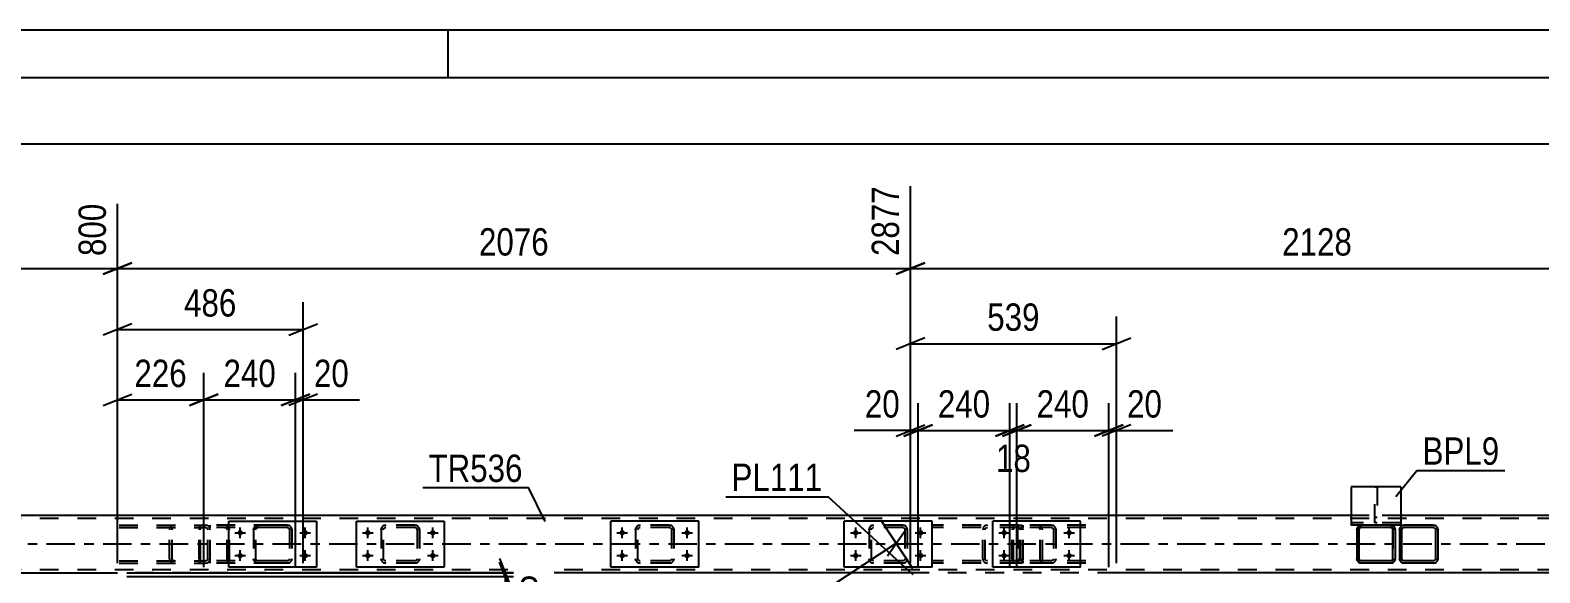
# Model space of a CAD drawing. Header units: millimetres. Extents: x -858 to 331, y -869 to -28.
# Drawn here: x -762.3 to -604.3, y -84.4 to -27.6 of the extents above; entities that cross this region are included whole.
import ezdxf

# ---------------------------------------------------------------- set-up
doc = ezdxf.new("R2010")
doc.units = ezdxf.units.MM
doc.linetypes.add('DXK_LINE_DOT2', pattern=[3.9198, 1.9599, -1.9599])
doc.linetypes.add('DXK_LINE_DOT3', pattern=[5.9187, 2.979, -0.9799, 0.9799, -0.9799])
doc.styles.add('Arial Narrow', font='ARIALN.TTF', dxfattribs={"height": 0.2})

# ---------------------------------------------------------------- blocks, each defined once
blk = doc.blocks.new('Unknown-570393797-1134')
at = {"color": 5, "linetype": 'Continuous'}
for p, q in [((331.43, -27.58), (-857.57, -27.58)), ((-718.57, -32.58), (-718.57, -27.58)), ((326.43, -32.58), (-852.57, -32.58))]:
    blk.add_line(p, q, dxfattribs=at)
blk = doc.blocks.new('Part-570393797-2630 - 2628')
at = {"color": 2, "linetype": 'Continuous'}
for p, q in [((-741.56, -83.81), (-741.56, -79.01)), ((-741.56, -79.01), (-732.36, -79.01)), ((-732.36, -79.01), (-732.36, -83.81)), ((-732.36, -83.81), (-741.56, -83.81))]:
    blk.add_line(p, q, dxfattribs=at)
blk = doc.blocks.new('Part-570393797-2649 - 2628')
at = {"color": 7, "linetype": 'DXK_LINE_DOT2'}
for p, q in [((-738.96, -79.89), (-738.93, -79.7)), ((-738.93, -79.7), (-738.96, -79.89)), ((-738.96, -79.89), (-738.96, -82.93)), ((-738.72, -79.89), (-738.71, -79.8)), ((-738.72, -82.93), (-738.72, -79.89)), ((-738.71, -79.8), (-738.65, -79.72)), ((-738.67, -79.44), (-738.48, -79.41)), ((-738.48, -79.41), (-738.67, -79.44)), ((-738.65, -79.72), (-738.58, -79.67)), ((-738.58, -79.67), (-738.48, -79.65)), ((-735.44, -79.41), (-738.48, -79.41)), ((-735.44, -79.65), (-738.48, -79.65)), ((-735.44, -79.41), (-735.26, -79.44)), ((-735.26, -79.44), (-735.44, -79.41)), ((-735.44, -79.65), (-735.35, -79.67)), ((-735.35, -79.67), (-735.27, -79.72)), ((-735.27, -79.72), (-735.22, -79.8)), ((-735.22, -79.8), (-735.2, -79.89)), ((-735.2, -79.89), (-735.2, -82.93)), ((-735, -79.7), (-734.96, -79.89)), ((-734.96, -79.89), (-735, -79.7)), ((-734.96, -79.89), (-734.96, -82.93)), ((-738.93, -83.11), (-738.96, -82.93)), ((-738.96, -82.93), (-738.93, -83.11)), ((-738.71, -83.02), (-738.72, -82.93)), ((-738.65, -83.1), (-738.71, -83.02)), ((-738.48, -83.41), (-738.67, -83.37)), ((-738.67, -83.37), (-738.48, -83.41)), ((-738.58, -83.15), (-738.65, -83.1)), ((-738.48, -83.17), (-738.58, -83.15)), ((-735.44, -83.17), (-738.48, -83.17)), ((-735.44, -83.41), (-738.48, -83.41)), ((-735.35, -83.15), (-735.44, -83.17)), ((-735.26, -83.37), (-735.44, -83.41)), ((-735.44, -83.41), (-735.26, -83.37)), ((-735.27, -83.1), (-735.35, -83.15)), ((-735.22, -83.02), (-735.27, -83.1)), ((-735.2, -82.93), (-735.22, -83.02)), ((-734.96, -82.93), (-735, -83.11)), ((-735, -83.11), (-734.96, -82.93))]:
    blk.add_line(p, q, dxfattribs=at)
at = {"color": 7, "linetype": 'DXK_LINE_DOT3'}
blk.add_line((-736.96, -81.41), (-736.96, -81.41), dxfattribs=at)
at = {"color": 7, "linetype": 'DXK_LINE_DOT2'}
for centre, start, end in [((-738.48, -79.89), 112.5, 157.5), ((-738.48, -79.89), 112.5, 157.5), ((-735.44, -79.89), 22.5, 67.5), ((-735.44, -79.89), 22.5, 67.5), ((-738.48, -82.93), 202.5, 247.5), ((-738.48, -82.93), 202.5, 247.5), ((-735.44, -82.93), 292.5, 337.5), ((-735.44, -82.93), 292.5, 337.5)]:
    blk.add_arc(centre, 0.48, start, end, dxfattribs=at)
blk = doc.blocks.new('Part-570393797-2714 - 2628')
at = {"color": 2, "linetype": 'Continuous'}
for p, q in [((-652.37, -79.01), (-661.57, -79.01)), ((-661.57, -83.81), (-661.57, -79.01)), ((-652.37, -83.81), (-652.37, -79.01)), ((-652.37, -83.81), (-661.57, -83.81))]:
    blk.add_line(p, q, dxfattribs=at)
blk = doc.blocks.new('Part-570393797-2671 - 2628')
at = {"color": 7, "linetype": 'DXK_LINE_DOT2'}
for p, q in [((-674.52, -79.89), (-674.48, -79.7)), ((-674.48, -79.7), (-674.52, -79.89)), ((-674.52, -79.89), (-674.52, -82.93)), ((-674.28, -79.89), (-674.26, -79.79)), ((-674.28, -82.93), (-674.28, -79.89)), ((-674.26, -79.79), (-674.21, -79.72)), ((-674.22, -79.44), (-674.04, -79.41)), ((-674.04, -79.41), (-674.22, -79.44)), ((-674.21, -79.72), (-674.13, -79.66)), ((-674.13, -79.66), (-674.04, -79.65)), ((-671, -79.41), (-674.04, -79.41)), ((-671, -79.65), (-674.04, -79.65)), ((-671, -79.41), (-670.82, -79.44)), ((-670.82, -79.44), (-671, -79.41)), ((-671, -79.65), (-670.91, -79.66)), ((-670.91, -79.66), (-670.83, -79.72)), ((-670.83, -79.72), (-670.78, -79.79)), ((-670.78, -79.79), (-670.76, -79.89)), ((-670.76, -79.89), (-670.76, -82.93)), ((-670.56, -79.7), (-670.52, -79.89)), ((-670.52, -79.89), (-670.56, -79.7)), ((-670.52, -79.89), (-670.52, -82.93)), ((-674.48, -83.11), (-674.52, -82.93)), ((-674.52, -82.93), (-674.48, -83.11)), ((-674.26, -83.02), (-674.28, -82.93)), ((-674.21, -83.1), (-674.26, -83.02)), ((-674.04, -83.41), (-674.22, -83.37)), ((-674.22, -83.37), (-674.04, -83.41)), ((-674.13, -83.15), (-674.21, -83.1)), ((-674.04, -83.17), (-674.13, -83.15)), ((-671, -83.17), (-674.04, -83.17)), ((-671, -83.41), (-674.04, -83.41)), ((-670.91, -83.15), (-671, -83.17)), ((-670.82, -83.37), (-671, -83.41)), ((-671, -83.41), (-670.82, -83.37)), ((-670.83, -83.1), (-670.91, -83.15)), ((-670.78, -83.02), (-670.83, -83.1)), ((-670.76, -82.93), (-670.78, -83.02)), ((-670.52, -82.93), (-670.56, -83.11)), ((-670.56, -83.11), (-670.52, -82.93))]:
    blk.add_line(p, q, dxfattribs=at)
at = {"color": 7, "linetype": 'DXK_LINE_DOT3'}
blk.add_line((-672.52, -81.41), (-672.52, -81.41), dxfattribs=at)
at = {"color": 7, "linetype": 'DXK_LINE_DOT2'}
for centre, start, end in [((-674.04, -79.89), 112.5, 157.5), ((-674.04, -79.89), 112.5, 157.5), ((-671, -79.89), 22.5, 67.5), ((-671, -79.89), 22.5, 67.5), ((-674.04, -82.93), 202.5, 247.5), ((-674.04, -82.93), 202.5, 247.5), ((-671, -82.93), 292.5, 337.5), ((-671, -82.93), 292.5, 337.5)]:
    blk.add_arc(centre, 0.48, start, end, dxfattribs=at)
blk = doc.blocks.new('Bolt-570393797-2677 - 2628')
at = {"linetype": 'Continuous'}
for points in [[(-740.36, -79.93, -1), (-740.36, -80.49, -1)], [(-733.56, -79.93, -1), (-733.56, -80.49, -1)], [(-740.36, -82.33, -1), (-740.36, -82.89, -1)], [(-733.56, -82.33, -1), (-733.56, -82.89, -1)]]:
    blk.add_hatch(color=1, dxfattribs=at).paths.add_polyline_path(points)
at = {"color": 1, "linetype": 'Continuous'}
for p, q in [((-740.92, -80.21), (-739.8, -80.21)), ((-740.36, -80.77), (-740.36, -79.65)), ((-734.12, -80.21), (-733, -80.21)), ((-733.56, -80.77), (-733.56, -79.65)), ((-740.36, -83.17), (-740.36, -82.05)), ((-733.56, -83.17), (-733.56, -82.05)), ((-740.92, -82.61), (-739.8, -82.61)), ((-734.12, -82.61), (-733, -82.61))]:
    blk.add_line(p, q, dxfattribs=at)
blk = doc.blocks.new('Bolt-570393797-2684 - 2628')
at = {"linetype": 'Continuous'}
for points in [[(-700.36, -79.93, -1), (-700.36, -80.49, -1)], [(-693.56, -79.93, -1), (-693.56, -80.49, -1)], [(-700.36, -82.33, -1), (-700.36, -82.89, -1)], [(-693.56, -82.33, -1), (-693.56, -82.89, -1)]]:
    blk.add_hatch(color=1, dxfattribs=at).paths.add_polyline_path(points)
at = {"color": 1, "linetype": 'Continuous'}
for p, q in [((-700.92, -80.21), (-699.8, -80.21)), ((-700.36, -80.77), (-700.36, -79.65)), ((-694.12, -80.21), (-693, -80.21)), ((-693.56, -80.77), (-693.56, -79.65)), ((-700.36, -83.17), (-700.36, -82.05)), ((-693.56, -83.17), (-693.56, -82.05)), ((-700.92, -82.61), (-699.8, -82.61)), ((-694.12, -82.61), (-693, -82.61))]:
    blk.add_line(p, q, dxfattribs=at)
blk = doc.blocks.new('Bolt-570393797-2723 - 2628')
at = {"linetype": 'Continuous'}
for points in [[(-675.92, -79.93, -1), (-675.92, -80.49, -1)], [(-669.12, -79.93, -1), (-669.12, -80.49, -1)], [(-675.92, -82.33, -1), (-675.92, -82.89, -1)], [(-669.12, -82.33, -1), (-669.12, -82.89, -1)]]:
    blk.add_hatch(color=1, dxfattribs=at).paths.add_polyline_path(points)
at = {"color": 1, "linetype": 'Continuous'}
for p, q in [((-676.48, -80.21), (-675.36, -80.21)), ((-675.92, -80.77), (-675.92, -79.65)), ((-669.68, -80.21), (-668.56, -80.21)), ((-669.12, -80.77), (-669.12, -79.65)), ((-675.92, -83.17), (-675.92, -82.05)), ((-669.12, -83.17), (-669.12, -82.05)), ((-676.48, -82.61), (-675.36, -82.61)), ((-669.68, -82.61), (-668.56, -82.61))]:
    blk.add_line(p, q, dxfattribs=at)
blk = doc.blocks.new('Part-570393797-2738 - 2628')
at = {"color": 7, "linetype": 'DXK_LINE_DOT2'}
for p, q in [((-124.36, -78.73), (-785.24, -78.73)), ((-124.36, -78.41), (-777.28, -78.41)), ((-618.84, -78.41), (-624.04, -78.41)), ((-124.36, -84.09), (-785.24, -84.09)), ((-733.77, -84.41), (-753.22, -84.41)), ((-648.63, -84.41), (-670.18, -84.41))]:
    blk.add_line(p, q, dxfattribs=at)
at = {"color": 2, "linetype": 'Continuous'}
for p, q in [((-624.04, -78.41), (-772.08, -78.41)), ((-419.72, -78.41), (-618.84, -78.41)), ((-781.24, -84.41), (-753.22, -84.41)), ((-670.18, -84.41), (-733.77, -84.41)), ((-585.04, -84.41), (-648.63, -84.41))]:
    blk.add_line(p, q, dxfattribs=at)
at = {"color": 7, "linetype": 'DXK_LINE_DOT3'}
blk.add_line((-124.36, -81.41), (-785.24, -81.41), dxfattribs=at)
blk = doc.blocks.new('Part-570393797-2762 - 2628')
at = {"color": 7, "linetype": 'DXK_LINE_DOT2'}
for p, q in [((-753.03, -79.41), (-744.01, -79.41)), ((-753.03, -79.65), (-744.01, -79.65)), ((-747.72, -79.7), (-747.76, -79.89)), ((-747.76, -82.93), (-747.76, -79.89)), ((-747.5, -79.89), (-747.48, -79.8)), ((-747.5, -82.93), (-747.5, -79.89)), ((-747.48, -79.8), (-747.43, -79.72)), ((-747.25, -79.41), (-747.44, -79.44)), ((-747.43, -79.72), (-747.35, -79.67)), ((-747.35, -79.67), (-747.25, -79.65)), ((-743.82, -79.44), (-744.01, -79.41)), ((-744.01, -79.65), (-743.92, -79.67)), ((-743.92, -79.67), (-743.83, -79.72)), ((-743.83, -79.72), (-743.78, -79.8)), ((-743.78, -79.8), (-743.76, -79.89)), ((-743.76, -82.93), (-743.76, -79.89)), ((-743.5, -79.89), (-743.54, -79.7)), ((-743.5, -82.93), (-743.5, -79.89)), ((-753.03, -83.17), (-744.01, -83.17)), ((-753.03, -83.41), (-744.01, -83.41)), ((-747.76, -82.93), (-747.72, -83.11)), ((-747.48, -83.02), (-747.5, -82.93)), ((-747.43, -83.1), (-747.48, -83.02)), ((-747.44, -83.37), (-747.25, -83.41)), ((-747.35, -83.15), (-747.43, -83.1)), ((-747.25, -83.17), (-747.35, -83.15)), ((-743.92, -83.15), (-744.01, -83.17)), ((-744.01, -83.41), (-743.82, -83.37)), ((-743.83, -83.1), (-743.92, -83.15)), ((-743.78, -83.02), (-743.83, -83.1)), ((-743.76, -82.93), (-743.78, -83.02)), ((-743.54, -83.11), (-743.5, -82.93))]:
    blk.add_line(p, q, dxfattribs=at)
for centre, start, end in [((-747.27, -79.91), 110.7583, 155.68), ((-743.99, -79.91), 24.32, 69.2417), ((-747.27, -82.91), 204.32, 249.2417), ((-743.99, -82.91), 290.7583, 335.68)]:
    blk.add_arc(centre, 0.496, start, end, dxfattribs=at)
blk = doc.blocks.new('Part-570393797-2794 - 2628')
at = {"color": 2, "linetype": 'Continuous'}
for p, q in [((-619.68, -79.65), (-623.2, -79.65)), ((-623.2, -83.17), (-623.2, -79.65)), ((-619.68, -83.17), (-619.68, -79.65)), ((-619.68, -83.17), (-623.2, -83.17))]:
    blk.add_line(p, q, dxfattribs=at)
blk = doc.blocks.new('Part-570393797-2798 - 2628')
at = {"color": 2, "linetype": 'Continuous'}
for p, q in [((-692.36, -79.01), (-701.56, -79.01)), ((-701.56, -83.81), (-701.56, -79.01)), ((-692.36, -83.81), (-692.36, -79.01)), ((-692.36, -83.81), (-701.56, -83.81))]:
    blk.add_line(p, q, dxfattribs=at)
blk = doc.blocks.new('Part-570393797-2803 - 2628')
at = {"color": 2, "linetype": 'Continuous'}
for p, q in [((-618.84, -75.41), (-624.04, -75.41)), ((-624.04, -75.41), (-624.04, -79.41)), ((-618.84, -75.41), (-618.84, -79.41)), ((-622.96, -79.41), (-624.04, -79.41)), ((-618.84, -79.41), (-619.92, -79.41)), ((-618.84, -79.41), (-618.84, -79.41))]:
    blk.add_line(p, q, dxfattribs=at)
at = {"color": 7, "linetype": 'DXK_LINE_DOT2'}
for p, q in [((-618.84, -79.17), (-624.04, -79.17)), ((-624.04, -79.17), (-624.04, -79.18)), ((-624.04, -79.18), (-624.04, -79.39)), ((-624.04, -79.41), (-624.04, -79.39)), ((-619.92, -79.41), (-622.96, -79.41)), ((-618.84, -79.17), (-618.84, -79.17)), ((-618.84, -79.17), (-618.84, -79.39)), ((-618.84, -79.41), (-618.84, -79.39)), ((-618.84, -79.41), (-618.84, -79.41))]:
    blk.add_line(p, q, dxfattribs=at)
blk = doc.blocks.new('Part-570393797-2831 - 2628')
at = {"color": 7, "linetype": 'DXK_LINE_DOT2'}
for p, q in [((-621.56, -79.17), (-621.56, -75.41)), ((-621.56, -75.41), (-621.32, -75.41)), ((-621.32, -75.41), (-621.32, -79.17)), ((-621.56, -78.57), (-621.32, -78.57)), ((-621.32, -79.17), (-621.56, -79.17))]:
    blk.add_line(p, q, dxfattribs=at)
blk = doc.blocks.new('Part-570393797-2843 - 2628')
at = {"color": 7, "linetype": 'DXK_LINE_DOT2'}
for p, q in [((-658.88, -79.41), (-667.89, -79.41)), ((-658.88, -79.65), (-667.89, -79.65)), ((-662.59, -79.7), (-662.62, -79.89)), ((-662.62, -82.93), (-662.62, -79.89)), ((-662.37, -79.89), (-662.35, -79.8)), ((-662.37, -82.93), (-662.37, -79.89)), ((-662.35, -79.8), (-662.29, -79.72)), ((-662.11, -79.41), (-662.31, -79.44)), ((-662.29, -79.72), (-662.21, -79.67)), ((-662.21, -79.67), (-662.11, -79.65)), ((-658.68, -79.44), (-658.88, -79.41)), ((-658.88, -79.65), (-658.78, -79.67)), ((-658.78, -79.67), (-658.7, -79.72)), ((-658.7, -79.72), (-658.64, -79.8)), ((-658.64, -79.8), (-658.62, -79.89)), ((-658.62, -82.93), (-658.62, -79.89)), ((-658.37, -79.89), (-658.41, -79.7)), ((-658.37, -82.93), (-658.37, -79.89)), ((-658.88, -83.17), (-667.89, -83.17)), ((-658.88, -83.41), (-667.89, -83.41)), ((-662.62, -82.93), (-662.59, -83.11)), ((-662.35, -83.02), (-662.37, -82.93)), ((-662.29, -83.1), (-662.35, -83.02)), ((-662.31, -83.37), (-662.11, -83.41)), ((-662.21, -83.15), (-662.29, -83.1)), ((-662.11, -83.17), (-662.21, -83.15)), ((-658.78, -83.15), (-658.88, -83.17)), ((-658.88, -83.41), (-658.68, -83.37)), ((-658.7, -83.1), (-658.78, -83.15)), ((-658.64, -83.02), (-658.7, -83.1)), ((-658.62, -82.93), (-658.64, -83.02)), ((-658.41, -83.11), (-658.37, -82.93))]:
    blk.add_line(p, q, dxfattribs=at)
for centre, start, end in [((-662.13, -79.91), 110.7583, 155.68), ((-658.86, -79.91), 24.32, 69.2417), ((-662.13, -82.91), 204.32, 249.2417), ((-658.86, -82.91), 290.7583, 335.68)]:
    blk.add_arc(centre, 0.496, start, end, dxfattribs=at)
blk = doc.blocks.new('Part-570393797-3244 - 2628')
at = {"color": 7, "linetype": 'DXK_LINE_DOT2'}
for p, q in [((-698.96, -79.89), (-698.93, -79.7)), ((-698.93, -79.7), (-698.96, -79.89)), ((-698.96, -79.89), (-698.96, -82.93)), ((-698.72, -79.89), (-698.71, -79.8)), ((-698.72, -82.93), (-698.72, -79.89)), ((-698.71, -79.8), (-698.65, -79.72)), ((-698.67, -79.44), (-698.48, -79.41)), ((-698.48, -79.41), (-698.67, -79.44)), ((-698.65, -79.72), (-698.58, -79.67)), ((-698.58, -79.67), (-698.48, -79.65)), ((-695.44, -79.41), (-698.48, -79.41)), ((-695.44, -79.65), (-698.48, -79.65)), ((-695.44, -79.41), (-695.26, -79.44)), ((-695.26, -79.44), (-695.44, -79.41)), ((-695.44, -79.65), (-695.35, -79.67)), ((-695.35, -79.67), (-695.27, -79.72)), ((-695.27, -79.72), (-695.22, -79.8)), ((-695.22, -79.8), (-695.2, -79.89)), ((-695.2, -79.89), (-695.2, -82.93)), ((-695, -79.7), (-694.96, -79.89)), ((-694.96, -79.89), (-695, -79.7)), ((-694.96, -79.89), (-694.96, -82.93)), ((-698.93, -83.11), (-698.96, -82.93)), ((-698.96, -82.93), (-698.93, -83.11)), ((-698.71, -83.02), (-698.72, -82.93)), ((-698.65, -83.1), (-698.71, -83.02)), ((-698.48, -83.41), (-698.67, -83.37)), ((-698.67, -83.37), (-698.48, -83.41)), ((-698.58, -83.15), (-698.65, -83.1)), ((-698.48, -83.17), (-698.58, -83.15)), ((-695.44, -83.17), (-698.48, -83.17)), ((-695.44, -83.41), (-698.48, -83.41)), ((-695.35, -83.15), (-695.44, -83.17)), ((-695.26, -83.37), (-695.44, -83.41)), ((-695.44, -83.41), (-695.26, -83.37)), ((-695.27, -83.1), (-695.35, -83.15)), ((-695.22, -83.02), (-695.27, -83.1)), ((-695.2, -82.93), (-695.22, -83.02)), ((-694.96, -82.93), (-695, -83.11)), ((-695, -83.11), (-694.96, -82.93))]:
    blk.add_line(p, q, dxfattribs=at)
for centre, start, end in [((-698.48, -79.89), 112.5, 157.5), ((-698.48, -79.89), 112.5, 157.5), ((-695.44, -79.89), 22.5, 67.5), ((-695.44, -79.89), 22.5, 67.5), ((-698.48, -82.93), 202.5, 247.5), ((-698.48, -82.93), 202.5, 247.5), ((-695.44, -82.93), 292.5, 337.5), ((-695.44, -82.93), 292.5, 337.5)]:
    blk.add_arc(centre, 0.48, start, end, dxfattribs=at)
blk = doc.blocks.new('Part-570393797-2855 - 2628')
at = {"color": 2, "linetype": 'Continuous'}
for p, q in [((-728.2, -83.81), (-728.2, -79.01)), ((-728.2, -79.01), (-719, -79.01)), ((-719, -79.01), (-719, -83.81)), ((-719, -83.81), (-728.2, -83.81))]:
    blk.add_line(p, q, dxfattribs=at)
blk = doc.blocks.new('Part-570393797-3270 - 2628')
at = {"color": 7, "linetype": 'DXK_LINE_DOT2'}
for p, q in [((-725.6, -79.89), (-725.56, -79.7)), ((-725.56, -79.7), (-725.6, -79.89)), ((-725.6, -79.89), (-725.6, -82.93)), ((-725.36, -79.89), (-725.34, -79.79)), ((-725.36, -82.93), (-725.36, -79.89)), ((-725.34, -79.79), (-725.29, -79.72)), ((-725.3, -79.44), (-725.12, -79.41)), ((-725.12, -79.41), (-725.3, -79.44)), ((-725.29, -79.72), (-725.21, -79.66)), ((-725.21, -79.66), (-725.12, -79.65)), ((-722.08, -79.41), (-725.12, -79.41)), ((-722.08, -79.65), (-725.12, -79.65)), ((-722.08, -79.41), (-721.9, -79.44)), ((-721.9, -79.44), (-722.08, -79.41)), ((-722.08, -79.65), (-721.99, -79.66)), ((-721.99, -79.66), (-721.91, -79.72)), ((-721.91, -79.72), (-721.86, -79.79)), ((-721.86, -79.79), (-721.84, -79.89)), ((-721.84, -79.89), (-721.84, -82.93)), ((-721.64, -79.7), (-721.6, -79.89)), ((-721.6, -79.89), (-721.64, -79.7)), ((-721.6, -79.89), (-721.6, -82.93)), ((-725.56, -83.11), (-725.6, -82.93)), ((-725.6, -82.93), (-725.56, -83.11)), ((-725.34, -83.02), (-725.36, -82.93)), ((-725.29, -83.1), (-725.34, -83.02)), ((-725.12, -83.41), (-725.3, -83.37)), ((-725.3, -83.37), (-725.12, -83.41)), ((-725.21, -83.15), (-725.29, -83.1)), ((-725.12, -83.17), (-725.21, -83.15)), ((-722.08, -83.17), (-725.12, -83.17)), ((-722.08, -83.41), (-725.12, -83.41)), ((-721.99, -83.15), (-722.08, -83.17)), ((-721.9, -83.37), (-722.08, -83.41)), ((-722.08, -83.41), (-721.9, -83.37)), ((-721.91, -83.1), (-721.99, -83.15)), ((-721.86, -83.02), (-721.91, -83.1)), ((-721.84, -82.93), (-721.86, -83.02)), ((-721.6, -82.93), (-721.64, -83.11)), ((-721.64, -83.11), (-721.6, -82.93))]:
    blk.add_line(p, q, dxfattribs=at)
for centre, start, end in [((-725.12, -79.89), 112.5, 157.5), ((-725.12, -79.89), 112.5, 157.5), ((-722.08, -79.89), 22.5, 67.5), ((-722.08, -79.89), 22.5, 67.5), ((-725.12, -82.93), 202.5, 247.5), ((-725.12, -82.93), 202.5, 247.5), ((-722.08, -82.93), 292.5, 337.5), ((-722.08, -82.93), 292.5, 337.5)]:
    blk.add_arc(centre, 0.48, start, end, dxfattribs=at)
blk = doc.blocks.new('Bolt-570393797-2936 - 2628')
at = {"linetype": 'Continuous'}
for points in [[(-727, -79.93, -1), (-727, -80.49, -1)], [(-720.2, -79.93, -1), (-720.2, -80.49, -1)], [(-727, -82.33, -1), (-727, -82.89, -1)], [(-720.2, -82.33, -1), (-720.2, -82.89, -1)]]:
    blk.add_hatch(color=1, dxfattribs=at).paths.add_polyline_path(points)
at = {"color": 1, "linetype": 'Continuous'}
for p, q in [((-727.56, -80.21), (-726.44, -80.21)), ((-727, -80.77), (-727, -79.65)), ((-720.76, -80.21), (-719.64, -80.21)), ((-720.2, -80.77), (-720.2, -79.65)), ((-727, -83.17), (-727, -82.05)), ((-720.2, -83.17), (-720.2, -82.05)), ((-727.56, -82.61), (-726.44, -82.61)), ((-720.76, -82.61), (-719.64, -82.61))]:
    blk.add_line(p, q, dxfattribs=at)
blk = doc.blocks.new('Bolt-570393797-2955 - 2628')
at = {"linetype": 'Continuous'}
for points in [[(-660.37, -79.93, -1), (-660.37, -80.49, -1)], [(-653.57, -79.93, -1), (-653.57, -80.49, -1)], [(-660.37, -82.33, -1), (-660.37, -82.89, -1)], [(-653.57, -82.33, -1), (-653.57, -82.89, -1)]]:
    blk.add_hatch(color=1, dxfattribs=at).paths.add_polyline_path(points)
at = {"color": 1, "linetype": 'Continuous'}
for p, q in [((-660.93, -80.21), (-659.81, -80.21)), ((-660.37, -80.77), (-660.37, -79.65)), ((-654.13, -80.21), (-653.01, -80.21)), ((-653.57, -80.77), (-653.57, -79.65)), ((-660.37, -83.17), (-660.37, -82.05)), ((-653.57, -83.17), (-653.57, -82.05)), ((-660.93, -82.61), (-659.81, -82.61)), ((-654.13, -82.61), (-653.01, -82.61))]:
    blk.add_line(p, q, dxfattribs=at)
blk = doc.blocks.new('Part-570393797-3000 - 2628')
at = {"color": 2, "linetype": 'Continuous'}
for p, q in [((-667.92, -79.01), (-677.12, -79.01)), ((-677.12, -83.81), (-677.12, -79.01)), ((-667.92, -83.81), (-667.92, -79.01)), ((-667.92, -83.81), (-677.12, -83.81))]:
    blk.add_line(p, q, dxfattribs=at)
blk = doc.blocks.new('Part-570393797-3070 - 2628')
at = {"color": 7, "linetype": 'DXK_LINE_DOT2'}
for p, q in [((-744.65, -79.7), (-744.67, -79.89)), ((-744.67, -82.93), (-744.67, -79.89)), ((-744.59, -79.55), (-744.65, -79.7)), ((-744.5, -79.44), (-744.59, -79.55)), ((-744.53, -79.89), (-744.52, -79.8)), ((-744.53, -82.93), (-744.53, -79.89)), ((-744.52, -79.8), (-744.5, -79.72)), ((-744.4, -79.41), (-744.5, -79.44)), ((-744.5, -79.72), (-744.45, -79.67)), ((-744.45, -79.67), (-744.4, -79.65)), ((-736.96, -79.41), (-744.4, -79.41)), ((-736.96, -79.65), (-744.4, -79.65)), ((-743.5, -79.65), (-743.5, -79.41)), ((-741.8, -79.44), (-741.99, -79.41)), ((-741.99, -79.65), (-741.9, -79.67)), ((-741.9, -79.67), (-741.81, -79.72)), ((-741.81, -79.72), (-741.76, -79.8)), ((-741.76, -79.8), (-741.74, -79.89)), ((-741.74, -82.93), (-741.74, -79.89)), ((-741.49, -79.89), (-741.53, -79.7)), ((-741.49, -82.93), (-741.49, -79.89)), ((-744.67, -82.93), (-744.65, -83.11)), ((-744.65, -83.11), (-744.59, -83.27)), ((-744.59, -83.27), (-744.5, -83.37)), ((-744.52, -83.02), (-744.53, -82.93)), ((-744.5, -83.1), (-744.52, -83.02)), ((-744.45, -83.15), (-744.5, -83.1)), ((-744.5, -83.37), (-744.4, -83.41)), ((-744.4, -83.17), (-744.45, -83.15)), ((-736.96, -83.17), (-744.4, -83.17)), ((-736.96, -83.41), (-744.4, -83.41)), ((-743.5, -83.41), (-743.5, -83.17)), ((-741.9, -83.15), (-741.99, -83.17)), ((-741.99, -83.41), (-741.8, -83.37)), ((-741.81, -83.1), (-741.9, -83.15)), ((-741.76, -83.02), (-741.81, -83.1)), ((-741.74, -82.93), (-741.76, -83.02)), ((-741.53, -83.11), (-741.49, -82.93))]:
    blk.add_line(p, q, dxfattribs=at)
for centre, start, end in [((-741.98, -79.9), 23.8951, 68.8487), ((-741.98, -82.91), 291.1513, 336.1049)]:
    blk.add_arc(centre, 0.492, start, end, dxfattribs=at)
blk = doc.blocks.new('Part-570393797-3181 - 2628')
at = {"color": 7, "linetype": 'DXK_LINE_DOT2'}
for p, q in [((-659.51, -79.7), (-659.53, -79.89)), ((-659.53, -82.93), (-659.53, -79.89)), ((-659.46, -79.55), (-659.51, -79.7)), ((-659.37, -79.44), (-659.46, -79.55)), ((-659.4, -79.89), (-659.39, -79.8)), ((-659.4, -82.93), (-659.4, -79.89)), ((-659.39, -79.8), (-659.36, -79.72)), ((-659.27, -79.41), (-659.37, -79.44)), ((-659.36, -79.72), (-659.32, -79.67)), ((-659.32, -79.67), (-659.27, -79.65)), ((-651.82, -79.41), (-659.27, -79.41)), ((-651.82, -79.65), (-659.27, -79.65)), ((-658.37, -79.65), (-658.37, -79.41)), ((-656.67, -79.44), (-656.86, -79.41)), ((-656.86, -79.65), (-656.76, -79.67)), ((-656.76, -79.67), (-656.68, -79.72)), ((-656.68, -79.72), (-656.63, -79.8)), ((-656.63, -79.8), (-656.61, -79.89)), ((-656.61, -82.93), (-656.61, -79.89)), ((-656.36, -79.89), (-656.39, -79.7)), ((-656.36, -82.93), (-656.36, -79.89)), ((-659.53, -82.93), (-659.51, -83.11)), ((-659.51, -83.11), (-659.46, -83.27)), ((-659.46, -83.27), (-659.37, -83.37)), ((-659.39, -83.02), (-659.4, -82.93)), ((-659.36, -83.1), (-659.39, -83.02)), ((-659.37, -83.37), (-659.27, -83.41)), ((-659.32, -83.15), (-659.36, -83.1)), ((-659.27, -83.17), (-659.32, -83.15)), ((-651.82, -83.17), (-659.27, -83.17)), ((-651.82, -83.41), (-659.27, -83.41)), ((-658.37, -83.41), (-658.37, -83.17)), ((-656.76, -83.15), (-656.86, -83.17)), ((-656.86, -83.41), (-656.67, -83.37)), ((-656.68, -83.1), (-656.76, -83.15)), ((-656.63, -83.02), (-656.68, -83.1)), ((-656.61, -82.93), (-656.63, -83.02)), ((-656.39, -83.11), (-656.36, -82.93))]:
    blk.add_line(p, q, dxfattribs=at)
for centre, start, end in [((-656.84, -79.9), 23.8951, 68.8487), ((-656.84, -82.91), 291.1513, 336.1049)]:
    blk.add_arc(centre, 0.492, start, end, dxfattribs=at)
blk = doc.blocks.new('Part-570393797-3182 - 2628')
at = {"color": 2, "linetype": 'Continuous'}
for p, q in [((-618.93, -79.7), (-618.97, -79.89)), ((-618.97, -79.89), (-618.97, -82.93)), ((-618.73, -79.89), (-618.71, -79.8)), ((-618.73, -82.93), (-618.73, -79.89)), ((-618.71, -79.8), (-618.66, -79.72)), ((-618.49, -79.41), (-618.67, -79.44)), ((-618.66, -79.72), (-618.58, -79.67)), ((-618.58, -79.67), (-618.49, -79.65)), ((-615.45, -79.41), (-618.49, -79.41)), ((-615.45, -79.65), (-618.49, -79.65)), ((-615.27, -79.44), (-615.45, -79.41)), ((-615.45, -79.65), (-615.36, -79.67)), ((-615.36, -79.67), (-615.28, -79.72)), ((-615.28, -79.72), (-615.23, -79.8)), ((-615.23, -79.8), (-615.21, -79.89)), ((-615.21, -79.89), (-615.21, -82.93)), ((-614.97, -79.89), (-615.01, -79.7)), ((-614.97, -79.89), (-614.97, -82.93)), ((-618.97, -82.93), (-618.93, -83.11)), ((-618.71, -83.02), (-618.73, -82.93)), ((-618.66, -83.1), (-618.71, -83.02)), ((-618.67, -83.37), (-618.49, -83.41)), ((-618.58, -83.15), (-618.66, -83.1)), ((-618.49, -83.17), (-618.58, -83.15)), ((-615.45, -83.17), (-618.49, -83.17)), ((-615.45, -83.41), (-618.49, -83.41)), ((-615.36, -83.15), (-615.45, -83.17)), ((-615.45, -83.41), (-615.27, -83.37)), ((-615.28, -83.1), (-615.36, -83.15)), ((-615.23, -83.02), (-615.28, -83.1)), ((-615.21, -82.93), (-615.23, -83.02)), ((-615.01, -83.11), (-614.97, -82.93))]:
    blk.add_line(p, q, dxfattribs=at)
at = {"color": 7, "linetype": 'DXK_LINE_DOT2'}
for p, q in [((-618.97, -79.89), (-618.93, -79.7)), ((-618.67, -79.44), (-618.49, -79.41)), ((-615.45, -79.41), (-615.27, -79.44)), ((-615.01, -79.7), (-614.97, -79.89)), ((-618.93, -83.11), (-618.97, -82.93)), ((-618.49, -83.41), (-618.67, -83.37)), ((-615.27, -83.37), (-615.45, -83.41)), ((-614.97, -82.93), (-615.01, -83.11))]:
    blk.add_line(p, q, dxfattribs=at)
at = {"color": 7, "linetype": 'DXK_LINE_DOT3'}
blk.add_line((-616.97, -81.41), (-616.97, -81.41), dxfattribs=at)
at = {"color": 2, "linetype": 'Continuous'}
for centre, start, end in [((-618.49, -79.89), 112.5, 157.5), ((-615.45, -79.89), 22.5, 67.5), ((-618.49, -82.93), 202.5, 247.5), ((-615.45, -82.93), 292.5, 337.5)]:
    blk.add_arc(centre, 0.48, start, end, dxfattribs=at)
at = {"color": 7, "linetype": 'DXK_LINE_DOT2'}
for centre, start, end in [((-618.49, -79.89), 112.5, 157.5), ((-615.45, -79.89), 22.5, 67.5), ((-618.49, -82.93), 202.5, 247.5), ((-615.45, -82.93), 292.5, 337.5)]:
    blk.add_arc(centre, 0.48, start, end, dxfattribs=at)
blk = doc.blocks.new('Part-570393797-3199 - 2628')
at = {"color": 2, "linetype": 'Continuous'}
for p, q in [((-623.4, -79.7), (-623.44, -79.89)), ((-623.44, -79.89), (-623.44, -82.93)), ((-622.96, -79.41), (-623.14, -79.44)), ((-622.97, -79.65), (-622.96, -79.65)), ((-619.92, -79.41), (-622.96, -79.41)), ((-619.92, -79.65), (-622.96, -79.65)), ((-619.74, -79.44), (-619.92, -79.41)), ((-619.91, -79.65), (-619.92, -79.65)), ((-619.44, -79.89), (-619.48, -79.7)), ((-619.44, -79.89), (-619.44, -82.93)), ((-623.44, -82.93), (-623.4, -83.11)), ((-623.14, -83.37), (-622.96, -83.41)), ((-619.92, -83.41), (-622.96, -83.41)), ((-619.92, -83.41), (-619.74, -83.37)), ((-619.48, -83.11), (-619.44, -82.93))]:
    blk.add_line(p, q, dxfattribs=at)
at = {"color": 7, "linetype": 'DXK_LINE_DOT2'}
for p, q in [((-623.44, -79.89), (-623.4, -79.7)), ((-623.2, -79.89), (-623.18, -79.79)), ((-623.2, -82.93), (-623.2, -79.89)), ((-623.18, -79.79), (-623.13, -79.72)), ((-623.14, -79.44), (-622.96, -79.41)), ((-623.13, -79.72), (-623.05, -79.66)), ((-622.96, -79.65), (-623.05, -79.66)), ((-619.92, -79.41), (-619.74, -79.44)), ((-619.92, -79.65), (-619.83, -79.66)), ((-619.83, -79.66), (-619.75, -79.72)), ((-619.75, -79.72), (-619.7, -79.79)), ((-619.7, -79.79), (-619.68, -79.89)), ((-619.68, -79.89), (-619.68, -82.93)), ((-619.48, -79.7), (-619.44, -79.89)), ((-623.4, -83.11), (-623.44, -82.93)), ((-623.18, -83.02), (-623.2, -82.93)), ((-623.13, -83.1), (-623.18, -83.02)), ((-622.96, -83.41), (-623.14, -83.37)), ((-623.05, -83.15), (-623.13, -83.1)), ((-622.96, -83.17), (-623.05, -83.15)), ((-619.92, -83.17), (-622.96, -83.17)), ((-619.83, -83.15), (-619.92, -83.17)), ((-619.74, -83.37), (-619.92, -83.41)), ((-619.75, -83.1), (-619.83, -83.15)), ((-619.7, -83.02), (-619.75, -83.1)), ((-619.68, -82.93), (-619.7, -83.02)), ((-619.44, -82.93), (-619.48, -83.11))]:
    blk.add_line(p, q, dxfattribs=at)
at = {"color": 7, "linetype": 'DXK_LINE_DOT3'}
blk.add_line((-621.44, -81.41), (-621.44, -81.41), dxfattribs=at)
at = {"color": 2, "linetype": 'Continuous'}
for centre, start, end in [((-622.96, -79.89), 112.5, 157.5), ((-619.92, -79.89), 22.5, 67.5), ((-622.96, -82.93), 202.5, 247.5), ((-619.92, -82.93), 292.5, 337.5)]:
    blk.add_arc(centre, 0.48, start, end, dxfattribs=at)
at = {"color": 7, "linetype": 'DXK_LINE_DOT2'}
for centre, start, end in [((-622.96, -79.89), 112.5, 157.5), ((-619.92, -79.89), 22.5, 67.5), ((-622.96, -82.93), 202.5, 247.5), ((-619.92, -82.93), 292.5, 337.5)]:
    blk.add_arc(centre, 0.48, start, end, dxfattribs=at)
blk = doc.blocks.new('Part-570393797-3245 - 2628')
at = {"color": 7, "linetype": 'DXK_LINE_DOT2'}
for p, q in [((-658.97, -79.89), (-658.93, -79.7)), ((-658.93, -79.7), (-658.97, -79.89)), ((-658.97, -79.89), (-658.97, -82.93)), ((-658.73, -79.89), (-658.71, -79.8)), ((-658.73, -82.93), (-658.73, -79.89)), ((-658.71, -79.8), (-658.66, -79.72)), ((-658.67, -79.44), (-658.49, -79.41)), ((-658.49, -79.41), (-658.67, -79.44)), ((-658.66, -79.72), (-658.58, -79.67)), ((-658.58, -79.67), (-658.49, -79.65)), ((-655.45, -79.41), (-658.49, -79.41)), ((-655.45, -79.65), (-658.49, -79.65)), ((-655.45, -79.41), (-655.27, -79.44)), ((-655.27, -79.44), (-655.45, -79.41)), ((-655.45, -79.65), (-655.36, -79.67)), ((-655.36, -79.67), (-655.28, -79.72)), ((-655.28, -79.72), (-655.23, -79.8)), ((-655.23, -79.8), (-655.21, -79.89)), ((-655.21, -79.89), (-655.21, -82.93)), ((-655.01, -79.7), (-654.97, -79.89)), ((-654.97, -79.89), (-655.01, -79.7)), ((-654.97, -79.89), (-654.97, -82.93)), ((-658.93, -83.11), (-658.97, -82.93)), ((-658.97, -82.93), (-658.93, -83.11)), ((-658.71, -83.02), (-658.73, -82.93)), ((-658.66, -83.1), (-658.71, -83.02)), ((-658.49, -83.41), (-658.67, -83.37)), ((-658.67, -83.37), (-658.49, -83.41)), ((-658.58, -83.15), (-658.66, -83.1)), ((-658.49, -83.17), (-658.58, -83.15)), ((-655.45, -83.17), (-658.49, -83.17)), ((-655.45, -83.41), (-658.49, -83.41)), ((-655.36, -83.15), (-655.45, -83.17)), ((-655.27, -83.37), (-655.45, -83.41)), ((-655.45, -83.41), (-655.27, -83.37)), ((-655.28, -83.1), (-655.36, -83.15)), ((-655.23, -83.02), (-655.28, -83.1)), ((-655.21, -82.93), (-655.23, -83.02)), ((-654.97, -82.93), (-655.01, -83.11)), ((-655.01, -83.11), (-654.97, -82.93))]:
    blk.add_line(p, q, dxfattribs=at)
at = {"color": 7, "linetype": 'DXK_LINE_DOT3'}
blk.add_line((-656.97, -81.41), (-656.97, -81.41), dxfattribs=at)
at = {"color": 7, "linetype": 'DXK_LINE_DOT2'}
for centre, start, end in [((-658.49, -79.89), 112.5, 157.5), ((-658.49, -79.89), 112.5, 157.5), ((-655.45, -79.89), 22.5, 67.5), ((-655.45, -79.89), 22.5, 67.5), ((-658.49, -82.93), 202.5, 247.5), ((-658.49, -82.93), 202.5, 247.5), ((-655.45, -82.93), 292.5, 337.5), ((-655.45, -82.93), 292.5, 337.5)]:
    blk.add_arc(centre, 0.48, start, end, dxfattribs=at)
blk = doc.blocks.new('StraightDimension-570393797-3749 - 2628')
at = {"color": 7, "linetype": 'Continuous'}
for p, q in [((-659.77, -83.81), (-659.77, -67.1)), ((-659.04, -83.81), (-659.04, -67.1)), ((-661.27, -70.1), (-658.27, -68.9)), ((-657.54, -68.9), (-660.54, -70.1)), ((-659.77, -69.5), (-659.04, -69.5))]:
    blk.add_line(p, q, dxfattribs=at)
at = {"color": 0}
blk.add_wipeout([(-656.98, -74.45), (-656.98, -70.25), (-661.83, -70.25), (-661.83, -74.45)], dxfattribs=at)
at = {"color": 3, "style": 'Arial Narrow'}
blk.add_text('18', height=2.863, dxfattribs=at).set_placement((-661.23, -73.85))
blk = doc.blocks.new('StraightDimension-570393797-3767 - 2628')
at = {"color": 7, "linetype": 'Continuous'}
for p, q in [((-649.43, -83.81), (-649.43, -66.65)), ((-648.63, -83.41), (-648.63, -66.65)), ((-650.93, -70.1), (-647.93, -68.9)), ((-647.13, -68.9), (-650.13, -70.1)), ((-649.43, -69.5), (-648.63, -69.5))]:
    blk.add_line(p, q, dxfattribs=at)
at = {"color": 0}
blk.add_wipeout([(-643.25, -68.75), (-643.25, -64.55), (-648.11, -64.55), (-648.11, -68.75)], dxfattribs=at)
at = {"color": 7, "linetype": 'Continuous'}
blk.add_line((-648.63, -69.5), (-642.73, -69.5), dxfattribs=at)
blk.add_line((-648.63, -69.5), (-642.73, -69.5), dxfattribs=at)
at = {"color": 3, "style": 'Arial Narrow'}
blk.add_text('20', height=2.863, dxfattribs=at).set_placement((-647.51, -68.15))
blk = doc.blocks.new('StraightDimension-570393797-3733 - 2628')
at = {"color": 7, "linetype": 'Continuous'}
for p, q in [((-670.18, -83.41), (-670.18, -66.65)), ((-669.38, -83.81), (-669.38, -66.65)), ((-671.68, -70.1), (-668.68, -68.9)), ((-667.88, -68.9), (-670.88, -70.1)), ((-670.18, -69.5), (-669.38, -69.5))]:
    blk.add_line(p, q, dxfattribs=at)
at = {"color": 0}
blk.add_wipeout([(-670.7, -68.75), (-670.7, -64.55), (-675.56, -64.55), (-675.56, -68.75)], dxfattribs=at)
at = {"color": 7, "linetype": 'Continuous'}
blk.add_line((-670.18, -69.5), (-676.08, -69.5), dxfattribs=at)
blk.add_line((-670.18, -69.5), (-676.08, -69.5), dxfattribs=at)
at = {"color": 3, "style": 'Arial Narrow'}
blk.add_text('20', height=2.863, dxfattribs=at).set_placement((-674.96, -68.15))
blk = doc.blocks.new('StraightDimension-570393797-3759 - 2628')
at = {"color": 7, "linetype": 'Continuous'}
for p, q in [((-659.04, -83.81), (-659.04, -66.65)), ((-649.43, -83.81), (-649.43, -66.65)), ((-660.54, -70.1), (-657.54, -68.9)), ((-659.04, -69.5), (-649.43, -69.5)), ((-647.93, -68.9), (-650.93, -70.1))]:
    blk.add_line(p, q, dxfattribs=at)
at = {"color": 0}
blk.add_wipeout([(-650.89, -68.75), (-650.89, -64.55), (-657.58, -64.55), (-657.58, -68.75)], dxfattribs=at)
at = {"color": 3, "style": 'Arial Narrow'}
blk.add_text('240', height=2.863, dxfattribs=at).set_placement((-656.98, -68.15))
blk = doc.blocks.new('StraightDimension-570393797-3803 - 2628')
at = {"color": 7, "linetype": 'Continuous'}
for p, q in [((-753.22, -83.41), (-753.22, -56.07)), ((-733.77, -83.41), (-733.77, -56.07)), ((-751.72, -58.32), (-754.72, -59.52)), ((-735.27, -59.52), (-732.27, -58.32)), ((-753.22, -58.92), (-733.77, -58.92))]:
    blk.add_line(p, q, dxfattribs=at)
at = {"color": 0}
blk.add_wipeout([(-740.15, -58.17), (-740.15, -53.97), (-746.84, -53.97), (-746.84, -58.17)], dxfattribs=at)
at = {"color": 3, "style": 'Arial Narrow'}
blk.add_text('486', height=2.863, dxfattribs=at).set_placement((-746.24, -57.57))
blk = doc.blocks.new('StraightDimension-570393797-4656 - 2628')
at = {"color": 7, "linetype": 'Continuous'}
for p, q in [((-670.18, -83.41), (-670.18, -43.92)), ((-753.22, -83.41), (-753.22, -45.75)), ((-751.72, -51.93), (-754.72, -53.13)), ((-671.68, -53.13), (-668.68, -51.93)), ((-753.22, -52.53), (-670.18, -52.53))]:
    blk.add_line(p, q, dxfattribs=at)
at = {"color": 0, "linetype": 'Continuous'}
blk.add_wipeout([(-670.78, -43.32), (-674.98, -43.32), (-674.98, -51.83), (-670.78, -51.83)], dxfattribs=at)
at = {"color": 0}
blk.add_wipeout([(-707.44, -51.78), (-707.44, -47.58), (-715.96, -47.58), (-715.96, -51.78)], dxfattribs=at)
at = {"color": 3, "linetype": 'Continuous', "style": 'Arial Narrow'}
blk.add_text('2877', height=2.863, rotation=90.0002, dxfattribs=at).set_placement((-671.38, -51.23))
at = {"color": 3, "style": 'Arial Narrow'}
blk.add_text('2076', height=2.863, dxfattribs=at).set_placement((-715.36, -51.18))
blk = doc.blocks.new('StraightDimension-570393797-4666 - 2628')
at = {"color": 7, "linetype": 'Continuous'}
for p, q in [((-753.22, -83.41), (-753.22, -45.75)), ((-785.24, -77.41), (-785.24, -49.41)), ((-783.74, -51.93), (-786.74, -53.13)), ((-754.72, -53.13), (-751.72, -51.93)), ((-785.24, -52.53), (-753.22, -52.53))]:
    blk.add_line(p, q, dxfattribs=at)
at = {"color": 0, "linetype": 'Continuous'}
for points in [[(-753.82, -45.15), (-758.02, -45.15), (-758.02, -51.83), (-753.82, -51.83)], [(-785.84, -48.81), (-790.04, -48.81), (-790.04, -51.83), (-785.84, -51.83)]]:
    blk.add_wipeout(points, dxfattribs=at)
at = {"color": 0}
blk.add_wipeout([(-765.89, -51.78), (-765.89, -47.58), (-772.57, -47.58), (-772.57, -51.78)], dxfattribs=at)
at = {"color": 3, "linetype": 'Continuous', "style": 'Arial Narrow'}
for s, height, p in [('800', 2.863, (-754.42, -51.23)), ('0', 2.86, (-786.44, -51.23))]:
    blk.add_text(s, height=height, rotation=90.0002, dxfattribs=at).set_placement(p)
at = {"color": 3, "style": 'Arial Narrow'}
blk.add_text('800', height=2.863, dxfattribs=at).set_placement((-771.97, -51.18))
blk = doc.blocks.new('StraightDimension-570393797-3722 - 2628')
at = {"color": 7, "linetype": 'Continuous'}
for p, q in [((-670.18, -83.41), (-670.18, -57.56)), ((-648.63, -83.41), (-648.63, -57.56)), ((-668.68, -59.81), (-671.68, -61.01)), ((-650.13, -61.01), (-647.13, -59.81)), ((-670.18, -60.41), (-648.63, -60.41))]:
    blk.add_line(p, q, dxfattribs=at)
at = {"color": 0}
blk.add_wipeout([(-656.06, -59.66), (-656.06, -55.46), (-662.75, -55.46), (-662.75, -59.66)], dxfattribs=at)
at = {"color": 3, "style": 'Arial Narrow'}
blk.add_text('539', height=2.863, dxfattribs=at).set_placement((-662.15, -59.06))
blk = doc.blocks.new('StraightDimension-570393797-3741 - 2628')
at = {"color": 7, "linetype": 'Continuous'}
for p, q in [((-669.38, -83.81), (-669.38, -66.65)), ((-659.77, -83.81), (-659.77, -66.65)), ((-670.88, -70.1), (-667.88, -68.9)), ((-669.38, -69.5), (-659.77, -69.5)), ((-658.27, -68.9), (-661.27, -70.1))]:
    blk.add_line(p, q, dxfattribs=at)
at = {"color": 0}
blk.add_wipeout([(-661.23, -68.75), (-661.23, -64.55), (-667.92, -64.55), (-667.92, -68.75)], dxfattribs=at)
at = {"color": 3, "style": 'Arial Narrow'}
blk.add_text('240', height=2.863, dxfattribs=at).set_placement((-667.32, -68.15))
blk = doc.blocks.new('StraightDimension-570393797-3776 - 2628')
at = {"color": 7, "linetype": 'Continuous'}
for p, q in [((-753.22, -83.41), (-753.22, -63.45)), ((-744.17, -83.81), (-744.17, -63.45)), ((-754.72, -66.9), (-751.72, -65.7)), ((-753.22, -66.3), (-744.17, -66.3)), ((-742.67, -65.7), (-745.67, -66.9))]:
    blk.add_line(p, q, dxfattribs=at)
at = {"color": 0}
blk.add_wipeout([(-745.35, -65.55), (-745.35, -61.35), (-752.04, -61.35), (-752.04, -65.55)], dxfattribs=at)
at = {"color": 3, "style": 'Arial Narrow'}
blk.add_text('226', height=2.863, dxfattribs=at).set_placement((-751.44, -64.95))
blk = doc.blocks.new('StraightDimension-570393797-3786 - 2628')
at = {"color": 7, "linetype": 'Continuous'}
for p, q in [((-734.57, -83.81), (-734.57, -63.45)), ((-733.77, -83.41), (-733.77, -63.45)), ((-736.07, -66.9), (-733.07, -65.7)), ((-732.27, -65.7), (-735.27, -66.9)), ((-734.57, -66.3), (-733.77, -66.3))]:
    blk.add_line(p, q, dxfattribs=at)
at = {"color": 0}
blk.add_wipeout([(-728.38, -65.55), (-728.38, -61.35), (-733.24, -61.35), (-733.24, -65.55)], dxfattribs=at)
at = {"color": 7, "linetype": 'Continuous'}
blk.add_line((-733.77, -66.3), (-727.86, -66.3), dxfattribs=at)
blk.add_line((-733.77, -66.3), (-727.86, -66.3), dxfattribs=at)
at = {"color": 3, "style": 'Arial Narrow'}
blk.add_text('20', height=2.863, dxfattribs=at).set_placement((-732.64, -64.95))
blk = doc.blocks.new('StraightDimension-570393797-3794 - 2628')
at = {"color": 7, "linetype": 'Continuous'}
for p, q in [((-744.17, -83.81), (-744.17, -63.45)), ((-734.57, -83.81), (-734.57, -63.45)), ((-745.67, -66.9), (-742.67, -65.7)), ((-744.17, -66.3), (-734.57, -66.3)), ((-733.07, -65.7), (-736.07, -66.9))]:
    blk.add_line(p, q, dxfattribs=at)
at = {"color": 0}
blk.add_wipeout([(-736.03, -65.55), (-736.03, -61.35), (-742.71, -61.35), (-742.71, -65.55)], dxfattribs=at)
at = {"color": 3, "style": 'Arial Narrow'}
blk.add_text('240', height=2.863, dxfattribs=at).set_placement((-742.11, -64.95))
blk = doc.blocks.new('StraightDimension-570393797-3909 - 2628')
at = {"color": 7, "linetype": 'Continuous'}
for p, q in [((-584.79, -83.97), (-588.62, -78.15)), ((-619.65, -101.97), (-587.05, -80.53)), ((-587.98, -81.86), (-586.13, -79.21)), ((-617.39, -105.41), (-621.22, -99.59)), ((-618.73, -100.65), (-620.57, -103.3))]:
    blk.add_line(p, q, dxfattribs=at)
at = {"color": 0}
blk.add_wipeout([(-600.97, -88.79), (-603.28, -85.28), (-608.86, -88.96), (-606.56, -92.46)], dxfattribs=at)
at = {"color": 3, "style": 'Arial Narrow'}
blk.add_text('975', height=2.863, rotation=33.3347, dxfattribs=at).set_placement((-606.38, -91.63))
blk = doc.blocks.new('StraightDimension-570393797-4646 - 2628')
at = {"color": 7, "linetype": 'Continuous'}
for p, q in [((-670.18, -83.41), (-670.18, -43.92)), ((-585.04, -83.41), (-585.04, -43.92)), ((-668.68, -51.93), (-671.68, -53.13)), ((-586.54, -53.13), (-583.54, -51.93)), ((-670.18, -52.53), (-585.04, -52.53))]:
    blk.add_line(p, q, dxfattribs=at)
at = {"color": 0, "linetype": 'Continuous'}
blk.add_wipeout([(-585.64, -43.32), (-589.84, -43.32), (-589.84, -51.83), (-585.64, -51.83)], dxfattribs=at)
at = {"color": 0}
blk.add_wipeout([(-623.35, -51.78), (-623.35, -47.58), (-631.87, -47.58), (-631.87, -51.78)], dxfattribs=at)
at = {"color": 3, "linetype": 'Continuous', "style": 'Arial Narrow'}
blk.add_text('5005', height=2.863, rotation=90.0002, dxfattribs=at).set_placement((-586.24, -51.23))
at = {"color": 3, "style": 'Arial Narrow'}
blk.add_text('2128', height=2.863, dxfattribs=at).set_placement((-631.27, -51.18))
blk = doc.blocks.new('StraightDimension-570393797-4061 - 2628')
at = {"color": 7, "linetype": 'Continuous'}
blk.add_line((-786.04, -39.47), (-86.84, -39.47), dxfattribs=at)
blk = doc.blocks.new('StraightDimension-570393797-4091 - 2628')
at = {"color": 7, "linetype": 'Continuous'}
for p, q in [((-669.93, -83.97), (-673.24, -78.93)), ((-672.6, -82.64), (-670.75, -79.99)), ((-704.27, -102.75), (-671.68, -81.31)), ((-702.52, -105.41), (-705.84, -100.37)), ((-703.35, -101.43), (-705.2, -104.08))]:
    blk.add_line(p, q, dxfattribs=at)
at = {"color": 0}
blk.add_wipeout([(-685.59, -89.57), (-687.9, -86.06), (-693.49, -89.73), (-691.18, -93.24)], dxfattribs=at)
at = {"color": 3, "style": 'Arial Narrow'}
blk.add_text('975', height=2.863, rotation=33.3347, dxfattribs=at).set_placement((-691.01, -92.41))
blk = doc.blocks.new('StraightDimension-570393797-4100 - 2628')
at = {"color": 7, "linetype": 'Continuous'}
for p, q in [((-713.22, -82.91), (-712.02, -85.91)), ((-712.02, -86.31), (-713.22, -83.31)), ((-752.22, -84.41), (-710.22, -84.41)), ((-752.22, -84.81), (-710.22, -84.81)), ((-712.62, -84.81), (-712.62, -84.41))]:
    blk.add_line(p, q, dxfattribs=at)
at = {"color": 0}
blk.add_wipeout([(-713.37, -85.33), (-717.57, -85.33), (-717.57, -90.19), (-713.37, -90.19)], dxfattribs=at)
at = {"color": 0, "linetype": 'Continuous'}
blk.add_wipeout([(-707.52, -83.97), (-711.72, -83.97), (-711.72, -91.56), (-707.52, -91.56)], dxfattribs=at)
at = {"color": 7, "linetype": 'Continuous'}
blk.add_line((-712.62, -84.81), (-712.62, -90.71), dxfattribs=at)
blk.add_line((-712.62, -84.81), (-712.62, -90.71), dxfattribs=at)
at = {"color": 3, "linetype": 'Continuous', "style": 'Arial Narrow'}
blk.add_text('TYP', height=2.863, rotation=90.0002, dxfattribs=at).set_placement((-708.12, -90.96))
at = {"color": 3, "style": 'Arial Narrow'}
blk.add_text('10', height=2.863, rotation=90.0002, dxfattribs=at).set_placement((-713.97, -89.59))
blk = doc.blocks.new('Mark-570393797-2734 - 2628')
at = {"color": 0}
blk.add_wipeout([(-710.78, -74.89), (-710.78, -71.89), (-720.65, -71.89), (-720.65, -74.89)], dxfattribs=at)
blk.add_wipeout([(-710.78, -74.89), (-710.78, -71.89), (-720.65, -71.89), (-720.65, -74.89)], dxfattribs=at)
at = {"color": 30, "linetype": 'Continuous'}
for p in [(-721.25, -75.49), (-708.43, -79.05)]:
    blk.add_line(p, (-710.18, -75.49), dxfattribs=at)
at = {"color": 3, "style": 'Arial Narrow'}
blk.add_text('TR536', height=2.863, dxfattribs=at).set_placement((-720.65, -74.89))
blk = doc.blocks.new('Mark-570393797-2799 - 2628')
at = {"color": 0}
blk.add_wipeout([(-608.54, -73.09), (-608.54, -70.09), (-616.57, -70.09), (-616.57, -73.09)], dxfattribs=at)
blk.add_wipeout([(-608.54, -73.09), (-608.54, -70.09), (-616.57, -70.09), (-616.57, -73.09)], dxfattribs=at)
at = {"color": 30, "linetype": 'Continuous'}
for p, q in [((-619.38, -76.41), (-617.17, -73.69)), ((-617.17, -73.69), (-607.94, -73.69))]:
    blk.add_line(p, q, dxfattribs=at)
at = {"color": 3, "style": 'Arial Narrow'}
blk.add_text('BPL9', height=2.863, dxfattribs=at).set_placement((-616.57, -73.09))
blk = doc.blocks.new('Mark-570393797-3022 - 2628')
at = {"color": 0}
blk.add_wipeout([(-679.41, -75.84), (-679.41, -72.84), (-688.92, -72.84), (-688.92, -75.84)], dxfattribs=at)
blk.add_wipeout([(-679.41, -75.84), (-679.41, -72.84), (-688.92, -72.84), (-688.92, -75.84)], dxfattribs=at)
at = {"color": 30, "linetype": 'Continuous'}
for p in [(-689.52, -76.44), (-669.89, -84.61)]:
    blk.add_line(p, (-678.81, -76.44), dxfattribs=at)
at = {"color": 3, "style": 'Arial Narrow'}
blk.add_text('PL111', height=2.863, dxfattribs=at).set_placement((-688.92, -75.84))

msp = doc.modelspace()

# ---------------------------------------------------------------- block references
for name in ['Unknown-570393797-1134', 'Part-570393797-2803 - 2628', 'Part-570393797-2831 - 2628', 'Part-570393797-2738 - 2628', 'Part-570393797-2630 - 2628', 'Part-570393797-2855 - 2628', 'Part-570393797-2798 - 2628', 'Part-570393797-3000 - 2628', 'Part-570393797-2714 - 2628', 'Part-570393797-2762 - 2628', 'Part-570393797-3070 - 2628', 'Bolt-570393797-2677 - 2628', 'Part-570393797-2649 - 2628', 'Bolt-570393797-2936 - 2628', 'Part-570393797-3270 - 2628', 'Bolt-570393797-2684 - 2628', 'Part-570393797-3244 - 2628', 'Bolt-570393797-2723 - 2628', 'Part-570393797-2671 - 2628', 'Part-570393797-2843 - 2628', 'Bolt-570393797-2955 - 2628', 'Part-570393797-3181 - 2628', 'Part-570393797-3245 - 2628', 'Part-570393797-3199 - 2628', 'Part-570393797-2794 - 2628', 'Part-570393797-3182 - 2628']:
    msp.add_blockref(name, (0, 0))

# ---------------------------------------------------------------- next in the draw order: block references
for name in ['StraightDimension-570393797-3803 - 2628', 'StraightDimension-570393797-3733 - 2628', 'StraightDimension-570393797-3767 - 2628', 'StraightDimension-570393797-3749 - 2628', 'StraightDimension-570393797-3909 - 2628']:
    msp.add_blockref(name, (0, 0))

# ---------------------------------------------------------------- next in the draw order: block references
for name in ['StraightDimension-570393797-4656 - 2628', 'StraightDimension-570393797-3759 - 2628']:
    msp.add_blockref(name, (0, 0))

# ---------------------------------------------------------------- next in the draw order: block references
for name in ['StraightDimension-570393797-4666 - 2628', 'StraightDimension-570393797-3722 - 2628', 'StraightDimension-570393797-3786 - 2628']:
    msp.add_blockref(name, (0, 0))

# ---------------------------------------------------------------- next in the draw order: block references
for name in ['StraightDimension-570393797-3776 - 2628', 'StraightDimension-570393797-3741 - 2628']:
    msp.add_blockref(name, (0, 0))

# ---------------------------------------------------------------- next in the draw order: block references
for name in ['StraightDimension-570393797-4646 - 2628', 'StraightDimension-570393797-3794 - 2628']:
    msp.add_blockref(name, (0, 0))

# ---------------------------------------------------------------- next in the draw order: block references
for name in ['StraightDimension-570393797-4061 - 2628', 'StraightDimension-570393797-4091 - 2628', 'StraightDimension-570393797-4100 - 2628']:
    msp.add_blockref(name, (0, 0))

# ---------------------------------------------------------------- next in the draw order: block references
for name in ['Mark-570393797-2799 - 2628', 'Mark-570393797-2734 - 2628', 'Mark-570393797-3022 - 2628']:
    msp.add_blockref(name, (0, 0))

doc.saveas('drawing.dxf')
